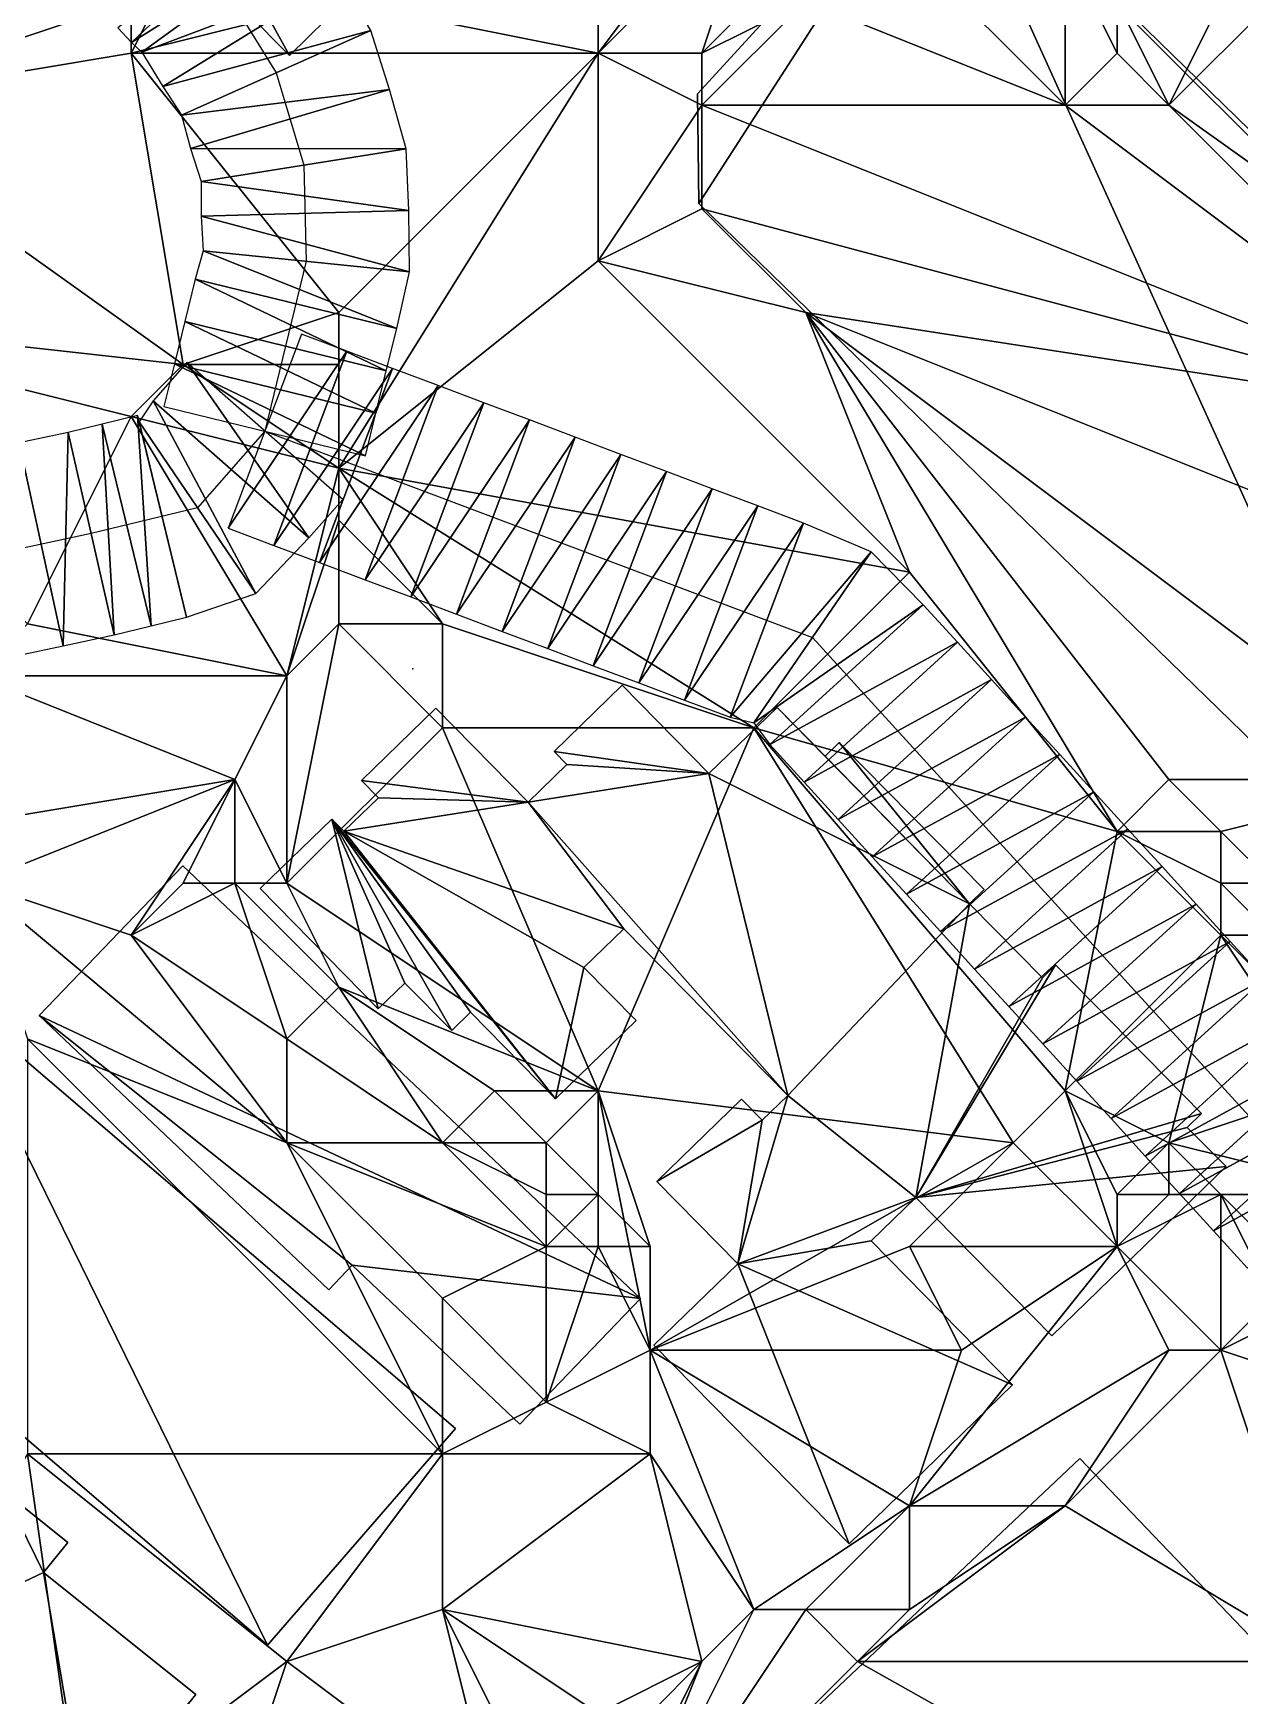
# Model space of a CAD drawing. Header units: metres. Extents: x -1103 to 901, y -902 to 905.
# Drawn here: x -973.8 to -927.3, y -319.3 to -255.2 of the extents above; entities that cross this region are included whole.
import ezdxf

# ---------------------------------------------------------------- set-up
doc = ezdxf.new("R2010")
doc.units = ezdxf.units.M
for name, color, linetype in [('OSM_BUILDING_FOOTPRINTS', 7, 'CONTINUOUS'), ('OSM_BUILDING_ROOFS', 1, 'CONTINUOUS'), ('OSM_BUILDING_WALLS', 8, 'CONTINUOUS'), ('OSM_ROAD_AXES', 2, 'CONTINUOUS'), ('OSM_ROAD_SURFACE', 9, 'CONTINUOUS'), ('OSM_TERRAIN', 3, 'CONTINUOUS'), ('OSM_TREES', 3, 'CONTINUOUS')]:
    doc.layers.add(name, color=color, linetype=linetype)

msp = doc.modelspace()

# ---------------------------------------------------------------- linework, layer by layer
at = {"layer": 'OSM_BUILDING_FOOTPRINTS'}
for points in [[(-948.172, -257.561, 13.319), (-938.799, -247.332, 13.319), (-908.534, -276.836, 13.319), (-908.898, -277.168, 13.319), (-908.246, -277.81, 13.319), (-919.709, -289.422, 13.319), (-948.117, -261.797, 13.319), (-948.172, -257.561, 13.319)], [(-965.029, -288.206, 14.856), (-962.265, -285.53, 14.856), (-961.801, -285.994, 14.856), (-960.464, -284.7, 14.856), (-961.127, -284.037, 14.856), (-958.264, -281.25, 14.856), (-954.705, -284.866, 14.856), (-953.212, -283.417, 14.856), (-953.699, -282.92, 14.856), (-951.079, -280.365, 14.856), (-947.73, -283.771, 14.856), (-945.099, -281.228, 14.856), (-943.253, -283.096, 14.856), (-942.711, -282.566, 14.856), (-937.118, -288.239, 14.856), (-937.682, -288.792, 14.856), (-934.874, -291.645, 14.856), (-934.366, -291.147, 14.856), (-928.739, -296.876, 14.856), (-929.292, -297.418, 14.856), (-927.8, -298.922, 14.856), (-934.52, -305.447, 14.856), (-939.76, -300.116, 14.856), (-941.484, -301.786, 14.856), (-936.024, -307.338, 14.856), (-942.324, -313.464, 14.856), (-949.852, -305.812, 14.856), (-946.613, -302.671, 14.856), (-949.741, -299.497, 14.856), (-946.481, -296.323, 14.856), (-945.674, -297.13, 14.856), (-944.69, -296.179, 14.856), (-951.013, -289.754, 14.856), (-952.549, -291.247, 14.856), (-950.537, -293.293, 14.856), (-953.643, -296.312, 14.856), (-956.926, -292.972, 14.856), (-957.645, -293.669, 14.856), (-959.447, -291.844, 14.856), (-960.475, -292.84, 14.856), (-965.029, -288.206, 14.856)], [(-968.013, -287.321, 16.624), (-950.371, -304.009, 16.624), (-955.014, -308.853, 16.624), (-961.48, -302.727, 16.624), (-962.387, -303.667, 16.624), (-973.551, -293.094, 16.624), (-968.013, -287.321, 16.624)], [(-977.077, -292.265, 18.607), (-985.157, -301.588, 18.607), (-978.525, -307.25, 18.607), (-977.696, -306.288, 18.607), (-964.741, -317.369, 18.607), (-957.501, -309.019, 18.607), (-977.077, -292.265, 18.607)], [(-953.61, -329.235, 14.229), (-928.882, -355.079, 14.229), (-918.868, -345.624, 14.229), (-913.109, -340.194, 14.229), (-913.894, -339.375, 14.229), (-909.483, -335.206, 14.229), (-933.437, -310.18, 14.229), (-953.61, -329.235, 14.229)], [(-974.921, -311.419, 18.871), (-980.061, -317.734, 18.871), (-971.704, -324.424, 18.871), (-967.515, -319.271, 18.871), (-973.385, -314.571, 18.871), (-972.445, -313.41, 18.871), (-974.921, -311.419, 18.871)]]:
    msp.add_polyline3d(points, close=True, dxfattribs=at)
at = {"layer": 'OSM_BUILDING_ROOFS'}
for points in [[(-938.799, -247.332, 44.119), (-948.172, -257.561, 44.119), (-948.117, -261.797, 44.119)], [(-938.799, -247.332, 44.119), (-948.117, -261.797, 44.119), (-919.709, -289.422, 44.119)], [(-908.898, -277.168, 44.119), (-908.534, -276.836, 44.119), (-938.799, -247.332, 44.119)], [(-908.898, -277.168, 44.119), (-938.799, -247.332, 44.119), (-919.709, -289.422, 44.119)], [(-947.73, -283.771, 29.656), (-951.079, -280.365, 29.656), (-953.699, -282.92, 29.656)], [(-954.705, -284.866, 29.656), (-958.264, -281.25, 29.656), (-961.127, -284.037, 29.656)], [(-937.682, -288.792, 29.656), (-945.099, -281.228, 29.656), (-947.73, -283.771, 29.656)], [(-937.682, -288.792, 29.656), (-943.253, -283.096, 29.656), (-945.099, -281.228, 29.656)], [(-937.682, -288.792, 29.656), (-942.711, -282.566, 29.656), (-943.253, -283.096, 29.656)], [(-937.682, -288.792, 29.656), (-937.118, -288.239, 29.656), (-942.711, -282.566, 29.656)], [(-947.73, -283.771, 29.656), (-953.699, -282.92, 29.656), (-953.212, -283.417, 29.656)], [(-947.73, -283.771, 29.656), (-953.212, -283.417, 29.656), (-954.705, -284.866, 29.656)], [(-944.69, -296.179, 29.656), (-947.73, -283.771, 29.656), (-954.705, -284.866, 29.656)], [(-944.69, -296.179, 29.656), (-937.682, -288.792, 29.656), (-947.73, -283.771, 29.656)], [(-954.705, -284.866, 29.656), (-961.127, -284.037, 29.656), (-960.464, -284.7, 29.656)], [(-954.705, -284.866, 29.656), (-960.464, -284.7, 29.656), (-961.801, -285.994, 29.656)], [(-954.705, -284.866, 29.656), (-961.801, -285.994, 29.656), (-951.013, -289.754, 29.656)], [(-954.705, -284.866, 29.656), (-951.013, -289.754, 29.656), (-944.69, -296.179, 29.656)], [(-962.265, -285.53, 29.656), (-965.029, -288.206, 29.656), (-960.475, -292.84, 29.656)], [(-962.265, -285.53, 29.656), (-960.475, -292.84, 29.656), (-959.447, -291.844, 29.656)], [(-962.265, -285.53, 29.656), (-959.447, -291.844, 29.656), (-957.645, -293.669, 29.656)], [(-962.265, -285.53, 29.656), (-957.645, -293.669, 29.656), (-956.926, -292.972, 29.656)], [(-962.265, -285.53, 29.656), (-956.926, -292.972, 29.656), (-953.643, -296.312, 29.656)], [(-961.801, -285.994, 29.656), (-962.265, -285.53, 29.656), (-953.643, -296.312, 29.656)], [(-961.801, -285.994, 29.656), (-953.643, -296.312, 29.656), (-952.549, -291.247, 29.656)], [(-961.801, -285.994, 29.656), (-952.549, -291.247, 29.656), (-951.013, -289.754, 29.656)], [(-950.371, -304.009, 26.624), (-968.013, -287.321, 26.624), (-973.551, -293.094, 26.624)], [(-944.69, -296.179, 29.656), (-939.76, -300.116, 29.656), (-937.682, -288.792, 29.656)], [(-939.76, -300.116, 29.656), (-934.874, -291.645, 29.656), (-937.682, -288.792, 29.656)], [(-953.643, -296.312, 29.656), (-950.537, -293.293, 29.656), (-952.549, -291.247, 29.656)], [(-939.76, -300.116, 29.656), (-928.739, -296.876, 29.656), (-934.366, -291.147, 29.656)], [(-939.76, -300.116, 29.656), (-934.366, -291.147, 29.656), (-934.874, -291.645, 29.656)], [(-977.077, -292.265, 33.407), (-977.696, -306.288, 33.407), (-964.741, -317.369, 33.407)], [(-964.741, -317.369, 33.407), (-957.501, -309.019, 33.407), (-977.077, -292.265, 33.407)], [(-973.551, -293.094, 26.624), (-962.387, -303.667, 26.624), (-961.48, -302.727, 26.624)], [(-961.48, -302.727, 26.624), (-950.371, -304.009, 26.624), (-973.551, -293.094, 26.624)], [(-945.674, -297.13, 29.656), (-946.481, -296.323, 29.656), (-949.741, -299.497, 29.656)], [(-944.69, -296.179, 29.656), (-945.674, -297.13, 29.656), (-946.613, -302.671, 29.656)], [(-944.69, -296.179, 29.656), (-946.613, -302.671, 29.656), (-939.76, -300.116, 29.656)], [(-945.674, -297.13, 29.656), (-949.741, -299.497, 29.656), (-946.613, -302.671, 29.656)], [(-939.76, -300.116, 29.656), (-929.292, -297.418, 29.656), (-928.739, -296.876, 29.656)], [(-939.76, -300.116, 29.656), (-927.8, -298.922, 29.656), (-929.292, -297.418, 29.656)], [(-939.76, -300.116, 29.656), (-934.52, -305.447, 29.656), (-927.8, -298.922, 29.656)], [(-946.613, -302.671, 29.656), (-941.484, -301.786, 29.656), (-939.76, -300.116, 29.656)], [(-946.613, -302.671, 29.656), (-936.024, -307.338, 29.656), (-941.484, -301.786, 29.656)], [(-961.48, -302.727, 26.624), (-955.014, -308.853, 26.624), (-950.371, -304.009, 26.624)], [(-946.613, -302.671, 29.656), (-949.852, -305.812, 29.656), (-942.324, -313.464, 29.656)], [(-946.613, -302.671, 29.656), (-942.324, -313.464, 29.656), (-936.024, -307.338, 29.656)], [(-909.483, -335.206, 22.629), (-933.437, -310.18, 22.629), (-953.61, -329.235, 22.629)], [(-973.385, -314.571, 30.471), (-974.921, -311.419, 30.471), (-980.061, -317.734, 30.471)], [(-973.385, -314.571, 30.471), (-972.445, -313.41, 30.471), (-974.921, -311.419, 30.471)], [(-973.385, -314.571, 30.471), (-980.061, -317.734, 30.471), (-971.704, -324.424, 30.471)], [(-973.385, -314.571, 30.471), (-971.704, -324.424, 30.471), (-967.515, -319.271, 30.471)]]:
    msp.add_3dface(points, dxfattribs=at)
at = {"layer": 'OSM_BUILDING_WALLS'}
for points in [[(-938.799, -247.332, 13.319), (-948.172, -257.561, 13.319), (-948.172, -257.561, 44.119)], [(-938.799, -247.332, 13.319), (-948.172, -257.561, 44.119), (-938.799, -247.332, 44.119)], [(-908.534, -276.836, 13.319), (-938.799, -247.332, 13.319), (-938.799, -247.332, 44.119)], [(-908.534, -276.836, 13.319), (-938.799, -247.332, 44.119), (-908.534, -276.836, 44.119)], [(-948.172, -257.561, 13.319), (-948.117, -261.797, 13.319), (-948.117, -261.797, 44.119)], [(-948.172, -257.561, 13.319), (-948.117, -261.797, 44.119), (-948.172, -257.561, 44.119)], [(-948.117, -261.797, 13.319), (-919.709, -289.422, 13.319), (-919.709, -289.422, 44.119)], [(-948.117, -261.797, 13.319), (-919.709, -289.422, 44.119), (-948.117, -261.797, 44.119)], [(-951.079, -280.365, 14.856), (-953.699, -282.92, 14.856), (-953.699, -282.92, 29.656)], [(-951.079, -280.365, 14.856), (-953.699, -282.92, 29.656), (-951.079, -280.365, 29.656)], [(-947.73, -283.771, 14.856), (-951.079, -280.365, 14.856), (-951.079, -280.365, 29.656)], [(-947.73, -283.771, 14.856), (-951.079, -280.365, 29.656), (-947.73, -283.771, 29.656)], [(-958.264, -281.25, 14.856), (-961.127, -284.037, 14.856), (-961.127, -284.037, 29.656)], [(-958.264, -281.25, 14.856), (-961.127, -284.037, 29.656), (-958.264, -281.25, 29.656)], [(-954.705, -284.866, 14.856), (-958.264, -281.25, 14.856), (-958.264, -281.25, 29.656)], [(-954.705, -284.866, 14.856), (-958.264, -281.25, 29.656), (-954.705, -284.866, 29.656)], [(-945.099, -281.228, 14.856), (-947.73, -283.771, 14.856), (-947.73, -283.771, 29.656)], [(-945.099, -281.228, 14.856), (-947.73, -283.771, 29.656), (-945.099, -281.228, 29.656)], [(-943.253, -283.096, 14.856), (-945.099, -281.228, 14.856), (-945.099, -281.228, 29.656)], [(-943.253, -283.096, 14.856), (-945.099, -281.228, 29.656), (-943.253, -283.096, 29.656)], [(-942.711, -282.566, 14.856), (-943.253, -283.096, 14.856), (-943.253, -283.096, 29.656)], [(-942.711, -282.566, 14.856), (-943.253, -283.096, 29.656), (-942.711, -282.566, 29.656)], [(-937.118, -288.239, 14.856), (-942.711, -282.566, 14.856), (-942.711, -282.566, 29.656)], [(-937.118, -288.239, 14.856), (-942.711, -282.566, 29.656), (-937.118, -288.239, 29.656)], [(-953.699, -282.92, 14.856), (-953.212, -283.417, 14.856), (-953.212, -283.417, 29.656)], [(-953.699, -282.92, 14.856), (-953.212, -283.417, 29.656), (-953.699, -282.92, 29.656)], [(-953.212, -283.417, 14.856), (-954.705, -284.866, 14.856), (-954.705, -284.866, 29.656)], [(-953.212, -283.417, 14.856), (-954.705, -284.866, 29.656), (-953.212, -283.417, 29.656)], [(-961.127, -284.037, 14.856), (-960.464, -284.7, 14.856), (-960.464, -284.7, 29.656)], [(-961.127, -284.037, 14.856), (-960.464, -284.7, 29.656), (-961.127, -284.037, 29.656)], [(-960.464, -284.7, 14.856), (-961.801, -285.994, 14.856), (-961.801, -285.994, 29.656)], [(-960.464, -284.7, 14.856), (-961.801, -285.994, 29.656), (-960.464, -284.7, 29.656)], [(-962.265, -285.53, 14.856), (-965.029, -288.206, 14.856), (-965.029, -288.206, 29.656)], [(-962.265, -285.53, 14.856), (-965.029, -288.206, 29.656), (-962.265, -285.53, 29.656)], [(-961.801, -285.994, 14.856), (-962.265, -285.53, 14.856), (-962.265, -285.53, 29.656)], [(-961.801, -285.994, 14.856), (-962.265, -285.53, 29.656), (-961.801, -285.994, 29.656)], [(-968.013, -287.321, 16.624), (-973.551, -293.094, 16.624), (-973.551, -293.094, 26.624)], [(-968.013, -287.321, 16.624), (-973.551, -293.094, 26.624), (-968.013, -287.321, 26.624)], [(-950.371, -304.009, 16.624), (-968.013, -287.321, 16.624), (-968.013, -287.321, 26.624)], [(-950.371, -304.009, 16.624), (-968.013, -287.321, 26.624), (-950.371, -304.009, 26.624)], [(-965.029, -288.206, 14.856), (-960.475, -292.84, 14.856), (-960.475, -292.84, 29.656)], [(-965.029, -288.206, 14.856), (-960.475, -292.84, 29.656), (-965.029, -288.206, 29.656)], [(-937.682, -288.792, 14.856), (-937.118, -288.239, 14.856), (-937.118, -288.239, 29.656)], [(-937.682, -288.792, 14.856), (-937.118, -288.239, 29.656), (-937.682, -288.792, 29.656)], [(-934.874, -291.645, 14.856), (-937.682, -288.792, 14.856), (-937.682, -288.792, 29.656)], [(-934.874, -291.645, 14.856), (-937.682, -288.792, 29.656), (-934.874, -291.645, 29.656)], [(-952.549, -291.247, 14.856), (-951.013, -289.754, 14.856), (-951.013, -289.754, 29.656)], [(-952.549, -291.247, 14.856), (-951.013, -289.754, 29.656), (-952.549, -291.247, 29.656)], [(-951.013, -289.754, 14.856), (-944.69, -296.179, 14.856), (-944.69, -296.179, 29.656)], [(-951.013, -289.754, 14.856), (-944.69, -296.179, 29.656), (-951.013, -289.754, 29.656)], [(-950.537, -293.293, 14.856), (-952.549, -291.247, 14.856), (-952.549, -291.247, 29.656)], [(-950.537, -293.293, 14.856), (-952.549, -291.247, 29.656), (-950.537, -293.293, 29.656)], [(-934.366, -291.147, 14.856), (-934.874, -291.645, 14.856), (-934.874, -291.645, 29.656)], [(-934.366, -291.147, 14.856), (-934.874, -291.645, 29.656), (-934.366, -291.147, 29.656)], [(-928.739, -296.876, 14.856), (-934.366, -291.147, 14.856), (-934.366, -291.147, 29.656)], [(-928.739, -296.876, 14.856), (-934.366, -291.147, 29.656), (-928.739, -296.876, 29.656)], [(-957.501, -309.019, 18.607), (-977.077, -292.265, 18.607), (-977.077, -292.265, 33.407)], [(-957.501, -309.019, 18.607), (-977.077, -292.265, 33.407), (-957.501, -309.019, 33.407)], [(-960.475, -292.84, 14.856), (-959.447, -291.844, 14.856), (-959.447, -291.844, 29.656)], [(-960.475, -292.84, 14.856), (-959.447, -291.844, 29.656), (-960.475, -292.84, 29.656)], [(-959.447, -291.844, 14.856), (-957.645, -293.669, 14.856), (-957.645, -293.669, 29.656)], [(-959.447, -291.844, 14.856), (-957.645, -293.669, 29.656), (-959.447, -291.844, 29.656)], [(-973.551, -293.094, 16.624), (-962.387, -303.667, 16.624), (-962.387, -303.667, 26.624)], [(-973.551, -293.094, 16.624), (-962.387, -303.667, 26.624), (-973.551, -293.094, 26.624)], [(-957.645, -293.669, 14.856), (-956.926, -292.972, 14.856), (-956.926, -292.972, 29.656)], [(-957.645, -293.669, 14.856), (-956.926, -292.972, 29.656), (-957.645, -293.669, 29.656)], [(-956.926, -292.972, 14.856), (-953.643, -296.312, 14.856), (-953.643, -296.312, 29.656)], [(-956.926, -292.972, 14.856), (-953.643, -296.312, 29.656), (-956.926, -292.972, 29.656)], [(-953.643, -296.312, 14.856), (-950.537, -293.293, 14.856), (-950.537, -293.293, 29.656)], [(-953.643, -296.312, 14.856), (-950.537, -293.293, 29.656), (-953.643, -296.312, 29.656)], [(-946.481, -296.323, 14.856), (-949.741, -299.497, 14.856), (-949.741, -299.497, 29.656)], [(-946.481, -296.323, 14.856), (-949.741, -299.497, 29.656), (-946.481, -296.323, 29.656)], [(-945.674, -297.13, 14.856), (-946.481, -296.323, 14.856), (-946.481, -296.323, 29.656)], [(-945.674, -297.13, 14.856), (-946.481, -296.323, 29.656), (-945.674, -297.13, 29.656)], [(-944.69, -296.179, 14.856), (-945.674, -297.13, 14.856), (-945.674, -297.13, 29.656)], [(-944.69, -296.179, 14.856), (-945.674, -297.13, 29.656), (-944.69, -296.179, 29.656)], [(-929.292, -297.418, 14.856), (-928.739, -296.876, 14.856), (-928.739, -296.876, 29.656)], [(-929.292, -297.418, 14.856), (-928.739, -296.876, 29.656), (-929.292, -297.418, 29.656)], [(-927.8, -298.922, 14.856), (-929.292, -297.418, 14.856), (-929.292, -297.418, 29.656)], [(-927.8, -298.922, 14.856), (-929.292, -297.418, 29.656), (-927.8, -298.922, 29.656)], [(-934.52, -305.447, 14.856), (-927.8, -298.922, 14.856), (-927.8, -298.922, 29.656)], [(-934.52, -305.447, 14.856), (-927.8, -298.922, 29.656), (-934.52, -305.447, 29.656)], [(-949.741, -299.497, 14.856), (-946.613, -302.671, 14.856), (-946.613, -302.671, 29.656)], [(-949.741, -299.497, 14.856), (-946.613, -302.671, 29.656), (-949.741, -299.497, 29.656)], [(-941.484, -301.786, 14.856), (-939.76, -300.116, 14.856), (-939.76, -300.116, 29.656)], [(-941.484, -301.786, 14.856), (-939.76, -300.116, 29.656), (-941.484, -301.786, 29.656)], [(-939.76, -300.116, 14.856), (-934.52, -305.447, 14.856), (-934.52, -305.447, 29.656)], [(-939.76, -300.116, 14.856), (-934.52, -305.447, 29.656), (-939.76, -300.116, 29.656)], [(-936.024, -307.338, 14.856), (-941.484, -301.786, 14.856), (-941.484, -301.786, 29.656)], [(-936.024, -307.338, 14.856), (-941.484, -301.786, 29.656), (-936.024, -307.338, 29.656)], [(-962.387, -303.667, 16.624), (-961.48, -302.727, 16.624), (-961.48, -302.727, 26.624)], [(-962.387, -303.667, 16.624), (-961.48, -302.727, 26.624), (-962.387, -303.667, 26.624)], [(-961.48, -302.727, 16.624), (-955.014, -308.853, 16.624), (-955.014, -308.853, 26.624)], [(-961.48, -302.727, 16.624), (-955.014, -308.853, 26.624), (-961.48, -302.727, 26.624)], [(-946.613, -302.671, 14.856), (-949.852, -305.812, 14.856), (-949.852, -305.812, 29.656)], [(-946.613, -302.671, 14.856), (-949.852, -305.812, 29.656), (-946.613, -302.671, 29.656)], [(-955.014, -308.853, 16.624), (-950.371, -304.009, 16.624), (-950.371, -304.009, 26.624)], [(-955.014, -308.853, 16.624), (-950.371, -304.009, 26.624), (-955.014, -308.853, 26.624)], [(-977.696, -306.288, 18.607), (-964.741, -317.369, 18.607), (-964.741, -317.369, 33.407)], [(-977.696, -306.288, 18.607), (-964.741, -317.369, 33.407), (-977.696, -306.288, 33.407)], [(-949.852, -305.812, 14.856), (-942.324, -313.464, 14.856), (-942.324, -313.464, 29.656)], [(-949.852, -305.812, 14.856), (-942.324, -313.464, 29.656), (-949.852, -305.812, 29.656)], [(-942.324, -313.464, 14.856), (-936.024, -307.338, 14.856), (-936.024, -307.338, 29.656)], [(-942.324, -313.464, 14.856), (-936.024, -307.338, 29.656), (-942.324, -313.464, 29.656)], [(-964.741, -317.369, 18.607), (-957.501, -309.019, 18.607), (-957.501, -309.019, 33.407)], [(-964.741, -317.369, 18.607), (-957.501, -309.019, 33.407), (-964.741, -317.369, 33.407)], [(-933.437, -310.18, 14.229), (-953.61, -329.235, 14.229), (-953.61, -329.235, 22.629)], [(-933.437, -310.18, 14.229), (-953.61, -329.235, 22.629), (-933.437, -310.18, 22.629)], [(-909.483, -335.206, 14.229), (-933.437, -310.18, 14.229), (-933.437, -310.18, 22.629)], [(-909.483, -335.206, 14.229), (-933.437, -310.18, 22.629), (-909.483, -335.206, 22.629)], [(-972.445, -313.41, 18.871), (-974.921, -311.419, 18.871), (-974.921, -311.419, 30.471)], [(-972.445, -313.41, 18.871), (-974.921, -311.419, 30.471), (-972.445, -313.41, 30.471)], [(-973.385, -314.571, 18.871), (-972.445, -313.41, 18.871), (-972.445, -313.41, 30.471)], [(-973.385, -314.571, 18.871), (-972.445, -313.41, 30.471), (-973.385, -314.571, 30.471)], [(-967.515, -319.271, 18.871), (-973.385, -314.571, 18.871), (-973.385, -314.571, 30.471)], [(-967.515, -319.271, 18.871), (-973.385, -314.571, 30.471), (-967.515, -319.271, 30.471)], [(-980.061, -317.734, 18.871), (-971.704, -324.424, 18.871), (-971.704, -324.424, 30.471)], [(-980.061, -317.734, 18.871), (-971.704, -324.424, 30.471), (-980.061, -317.734, 30.471)], [(-971.704, -324.424, 18.871), (-967.515, -319.271, 18.871), (-967.515, -319.271, 30.471)], [(-971.704, -324.424, 18.871), (-967.515, -319.271, 30.471), (-971.704, -324.424, 30.471)]]:
    msp.add_3dface(points, dxfattribs=at)
at = {"layer": 'OSM_ROAD_AXES'}
for points in [[(-985.457, -250.927, 20.954), (-979.322, -248.449, 20.642), (-975.254, -248.505, 20.472), (-971.374, -249.688, 19.736), (-969.506, -250.738, 19.695), (-967.826, -252.054, 19.138), (-966.356, -253.603, 19.156), (-964.41, -256.754, 19.062), (-963.349, -260.315, 19.004), (-963.25, -264.02, 18.967), (-964.852, -270.567, 19.147)], [(-964.852, -270.567, 19.147), (-967.45, -273.52, 19.362), (-971.54, -274.515, 19.519), (-977.332, -275.765, 19.839), (-981.864, -274.007, 20.016), (-984.992, -271.563, 20.18), (-986.838, -270.014, 20.264), (-988.861, -267.958, 20.37), (-990.066, -266.122, 20.455)], [(-964.852, -270.567, 19.147), (-943.74, -278.518, 17.808), (-901.657, -324.655, 15.01)]]:
    msp.add_polyline3d(points, dxfattribs=at)
at = {"layer": 'OSM_ROAD_SURFACE'}
for points in [[(-967.402, -249.716, 19.516), (-968.816, -251.113, 19.729), (-963.895, -256.092, 19.107)], [(-967.402, -249.716, 19.516), (-963.895, -256.092, 19.107), (-962.482, -254.695, 19.165)], [(-970.517, -255.014, 19.507), (-969.991, -255.583, 19.325), (-964.19, -250.074, 19.244)], [(-969.991, -255.583, 19.325), (-963.12, -251.251, 19.248), (-964.19, -250.074, 19.244)], [(-969.991, -255.583, 19.325), (-969.592, -255.954, 19.241), (-963.12, -251.251, 19.248)], [(-969.592, -255.954, 19.241), (-961.979, -253.077, 19.225), (-963.12, -251.251, 19.248)], [(-969.592, -255.954, 19.241), (-968.787, -257.279, 19.207), (-961.979, -253.077, 19.225)], [(-968.787, -257.279, 19.207), (-960.76, -255.119, 19.097), (-961.979, -253.077, 19.225)], [(-968.787, -257.279, 19.207), (-968.061, -258.389, 19.18), (-960.76, -255.119, 19.097)], [(-968.061, -258.389, 19.18), (-960.046, -257.392, 19.007), (-960.76, -255.119, 19.097)], [(-968.061, -258.389, 19.18), (-967.713, -259.677, 19.151), (-960.046, -257.392, 19.007)], [(-967.713, -259.677, 19.151), (-959.399, -259.684, 18.97), (-960.046, -257.392, 19.007)], [(-967.713, -259.677, 19.151), (-967.299, -260.946, 19.122), (-959.399, -259.684, 18.97)], [(-967.299, -260.946, 19.122), (-959.301, -262.06, 18.945), (-959.399, -259.684, 18.97)], [(-967.299, -260.946, 19.122), (-967.298, -262.275, 19.095), (-959.301, -262.06, 18.945)], [(-967.298, -262.275, 19.095), (-959.27, -264.42, 18.987), (-959.301, -262.06, 18.945)], [(-967.298, -262.275, 19.095), (-967.229, -263.62, 19.067), (-959.27, -264.42, 18.987)], [(-967.229, -263.62, 19.067), (-967.535, -264.706, 19.048), (-959.765, -266.608, 19.072)], [(-967.229, -263.62, 19.067), (-959.765, -266.608, 19.072), (-959.27, -264.42, 18.987)], [(-967.535, -264.706, 19.048), (-967.936, -266.342, 19.018), (-960.166, -268.245, 19.134)], [(-967.535, -264.706, 19.048), (-960.166, -268.245, 19.134), (-959.765, -266.608, 19.072)], [(-967.936, -266.342, 19.018), (-968.337, -267.979, 19.015), (-960.566, -269.881, 19.182)], [(-967.936, -266.342, 19.018), (-960.566, -269.881, 19.182), (-960.166, -268.245, 19.134)], [(-966.262, -274.31, 19.395), (-961.683, -267.486, 19.049), (-963.442, -266.824, 19.021)], [(-966.262, -274.31, 19.395), (-964.503, -274.973, 19.36), (-961.683, -267.486, 19.049)], [(-964.503, -274.973, 19.36), (-959.924, -268.149, 19.138), (-961.683, -267.486, 19.049)], [(-967.855, -267.925, 18.985), (-969.154, -269.401, 19.276), (-963.148, -274.685, 19.32)], [(-968.337, -267.979, 19.015), (-968.737, -269.616, 19.284), (-960.967, -271.518, 19.175)], [(-968.337, -267.979, 19.015), (-960.967, -271.518, 19.175), (-960.566, -269.881, 19.182)], [(-967.855, -267.925, 18.985), (-963.148, -274.685, 19.32), (-961.849, -273.209, 19.053)], [(-964.503, -274.973, 19.36), (-962.743, -275.636, 19.198), (-959.924, -268.149, 19.138)], [(-962.743, -275.636, 19.198), (-958.164, -268.811, 18.974), (-959.924, -268.149, 19.138)], [(-962.743, -275.636, 19.198), (-960.984, -276.298, 18.884), (-958.164, -268.811, 18.974)], [(-960.984, -276.298, 18.884), (-956.405, -269.474, 18.851), (-958.164, -268.811, 18.974)], [(-969.154, -269.401, 19.276), (-969.697, -270.211, 19.417), (-965.202, -276.829, 19.407)], [(-969.154, -269.401, 19.276), (-965.202, -276.829, 19.407), (-963.148, -274.685, 19.32)], [(-960.984, -276.298, 18.884), (-959.224, -276.961, 18.733), (-956.405, -269.474, 18.851)], [(-959.224, -276.961, 18.733), (-954.645, -270.137, 18.733), (-956.405, -269.474, 18.851)], [(-971.122, -270.297, 19.497), (-972.426, -270.615, 19.584), (-970.653, -278.416, 19.621)], [(-969.759, -269.965, 19.402), (-971.122, -270.297, 19.497), (-969.23, -278.07, 19.565)], [(-971.122, -270.297, 19.497), (-970.653, -278.416, 19.621), (-969.23, -278.07, 19.565)], [(-969.697, -270.211, 19.417), (-969.759, -269.965, 19.402), (-967.867, -277.738, 19.511)], [(-969.759, -269.965, 19.402), (-969.23, -278.07, 19.565), (-967.867, -277.738, 19.511)], [(-969.697, -270.211, 19.417), (-967.867, -277.738, 19.511), (-965.202, -276.829, 19.407)], [(-959.224, -276.961, 18.733), (-957.465, -277.623, 18.652), (-954.645, -270.137, 18.733)], [(-957.465, -277.623, 18.652), (-952.886, -270.799, 18.616), (-954.645, -270.137, 18.733)], [(-974.314, -271.022, 19.71), (-974.557, -279.258, 20.005), (-972.627, -278.842, 19.794)], [(-972.426, -270.615, 19.584), (-974.314, -271.022, 19.71), (-972.627, -278.842, 19.794)], [(-972.426, -270.615, 19.584), (-972.627, -278.842, 19.794), (-970.653, -278.416, 19.621)], [(-957.465, -277.623, 18.652), (-955.706, -278.286, 18.526), (-952.886, -270.799, 18.616)], [(-955.706, -278.286, 18.526), (-951.127, -271.462, 18.498), (-952.886, -270.799, 18.616)], [(-955.706, -278.286, 18.526), (-953.946, -278.948, 18.4), (-951.127, -271.462, 18.498)], [(-953.946, -278.948, 18.4), (-949.367, -272.124, 18.381), (-951.127, -271.462, 18.498)], [(-953.946, -278.948, 18.4), (-952.187, -279.611, 18.274), (-949.367, -272.124, 18.381)], [(-952.187, -279.611, 18.274), (-947.608, -272.787, 18.263), (-949.367, -272.124, 18.381)], [(-952.187, -279.611, 18.274), (-950.427, -280.274, 18.148), (-947.608, -272.787, 18.263)], [(-950.427, -280.274, 18.148), (-945.849, -273.45, 18.146), (-947.608, -272.787, 18.263)], [(-950.427, -280.274, 18.148), (-948.668, -280.936, 18.022), (-945.849, -273.45, 18.146)], [(-948.668, -280.936, 18.022), (-944.089, -274.112, 18.028), (-945.849, -273.45, 18.146)], [(-948.668, -280.936, 18.022), (-946.909, -281.599, 17.896), (-944.089, -274.112, 18.028)], [(-946.909, -281.599, 17.896), (-941.48, -275.217, 17.854), (-944.089, -274.112, 18.028)], [(-946.909, -281.599, 17.896), (-945.999, -281.819, 17.835), (-941.48, -275.217, 17.854)], [(-945.999, -281.819, 17.835), (-939.469, -277.264, 17.734), (-941.48, -275.217, 17.854)], [(-945.999, -281.819, 17.835), (-945.38, -282.655, 17.811), (-939.469, -277.264, 17.734)], [(-945.38, -282.655, 17.811), (-938.154, -278.706, 17.694), (-939.469, -277.264, 17.734)], [(-945.38, -282.655, 17.811), (-944.065, -284.097, 17.777), (-938.154, -278.706, 17.694)], [(-944.065, -284.097, 17.777), (-936.839, -280.148, 17.653), (-938.154, -278.706, 17.694)], [(-944.065, -284.097, 17.777), (-942.75, -285.539, 17.744), (-936.839, -280.148, 17.653)], [(-942.75, -285.539, 17.744), (-935.524, -281.59, 17.611), (-936.839, -280.148, 17.653)], [(-942.75, -285.539, 17.744), (-941.435, -286.981, 17.711), (-935.524, -281.59, 17.611)], [(-941.435, -286.981, 17.711), (-934.209, -283.031, 17.521), (-935.524, -281.59, 17.611)], [(-941.435, -286.981, 17.711), (-940.12, -288.423, 17.677), (-934.209, -283.031, 17.521)], [(-940.12, -288.423, 17.677), (-932.894, -284.473, 17.432), (-934.209, -283.031, 17.521)], [(-940.12, -288.423, 17.677), (-938.804, -289.864, 17.644), (-932.894, -284.473, 17.432)], [(-938.804, -289.864, 17.644), (-931.579, -285.915, 17.363), (-932.894, -284.473, 17.432)], [(-938.804, -289.864, 17.644), (-937.489, -291.306, 17.61), (-931.579, -285.915, 17.363)], [(-937.489, -291.306, 17.61), (-930.264, -287.357, 17.356), (-931.579, -285.915, 17.363)], [(-937.489, -291.306, 17.61), (-936.174, -292.748, 17.577), (-930.264, -287.357, 17.356)], [(-936.174, -292.748, 17.577), (-928.949, -288.799, 17.353), (-930.264, -287.357, 17.356)], [(-936.174, -292.748, 17.577), (-934.859, -294.19, 17.543), (-928.949, -288.799, 17.353)], [(-934.859, -294.19, 17.543), (-927.634, -290.24, 17.327), (-928.949, -288.799, 17.353)], [(-934.859, -294.19, 17.543), (-933.544, -295.632, 17.507), (-927.634, -290.24, 17.327)], [(-933.544, -295.632, 17.507), (-926.318, -291.682, 17.241), (-927.634, -290.24, 17.327)], [(-933.544, -295.632, 17.507), (-932.229, -297.073, 17.427), (-926.318, -291.682, 17.241)], [(-932.229, -297.073, 17.427), (-925.003, -293.124, 17.001), (-926.318, -291.682, 17.241)], [(-932.229, -297.073, 17.427), (-930.914, -298.515, 17.414), (-925.003, -293.124, 17.001)], [(-930.914, -298.515, 17.414), (-923.688, -294.566, 16.745), (-925.003, -293.124, 17.001)], [(-930.914, -298.515, 17.414), (-929.599, -299.957, 16.945), (-923.688, -294.566, 16.745)], [(-929.599, -299.957, 16.945), (-922.373, -296.008, 16.445), (-923.688, -294.566, 16.745)], [(-929.599, -299.957, 16.945), (-928.284, -301.399, 16.752), (-922.373, -296.008, 16.445)], [(-928.284, -301.399, 16.752), (-921.058, -297.449, 16.242), (-922.373, -296.008, 16.445)], [(-928.284, -301.399, 16.752), (-926.969, -302.841, 16.349), (-921.058, -297.449, 16.242)]]:
    msp.add_3dface(points, dxfattribs=at)
at = {"layer": 'OSM_TERRAIN'}
for points in [[(-952, -256, 18.786), (-952, -244, 19.655), (-962, -254, 19.152)], [(-952, -256, 18.786), (-946, -248, 19.058), (-952, -244, 19.655)], [(-952, -256, 18.786), (-946, -250, 18.66), (-946, -248, 19.058)], [(-948, -256, 17.087), (-946, -250, 18.66), (-952, -256, 18.786)], [(-948, -256, 17.087), (-944, -254, 16.605), (-942, -250, 16.903)], [(-948, -256, 17.087), (-942, -250, 16.903), (-946, -250, 18.66)], [(-932, -254, 18.397), (-930, -258, 16.605), (-926, -250, 18.294)], [(-930, -258, 16.605), (-926, -254, 17.177), (-926, -250, 18.294)], [(-982, -258, 20.357), (-970, -254, 19.588), (-976, -252, 20.256)], [(-970, -256, 19.197), (-968, -252, 19.138), (-970, -254, 19.588)], [(-968, -252, 19.138), (-970, -256, 19.197), (-962, -254, 19.152)], [(-944, -254, 16.605), (-934, -258, 16.605), (-940, -252, 16.605)], [(-934, -258, 16.605), (-934, -252, 18.414), (-940, -252, 16.605)], [(-934, -258, 16.605), (-932, -256, 17.461), (-934, -252, 18.414)], [(-932, -256, 17.461), (-932, -254, 18.397), (-934, -252, 18.414)], [(-970, -256, 19.197), (-970, -254, 19.588), (-982, -258, 20.357)], [(-970, -256, 19.197), (-952, -256, 18.786), (-962, -254, 19.152)], [(-948, -258, 16.605), (-944, -254, 16.605), (-948, -256, 17.087)], [(-948, -258, 16.605), (-934, -258, 16.605), (-944, -254, 16.605)], [(-932, -256, 17.461), (-930, -258, 16.605), (-932, -254, 18.397)], [(-930, -258, 16.605), (-916, -268, 16.879), (-926, -254, 17.177)], [(-968, -268, 18.935), (-970, -256, 19.197), (-982, -258, 20.357)], [(-962, -266, 18.92), (-952, -256, 18.786), (-970, -256, 19.197)], [(-968, -268, 18.935), (-962, -266, 18.92), (-970, -256, 19.197)], [(-962, -272, 19.198), (-952, -256, 18.786), (-962, -266, 18.92)], [(-962, -272, 19.198), (-952, -264, 18.47), (-952, -256, 18.786)], [(-952, -264, 18.47), (-948, -258, 16.605), (-952, -256, 18.786)], [(-948, -258, 16.605), (-948, -256, 17.087), (-952, -256, 18.786)], [(-934, -258, 16.605), (-930, -258, 16.605), (-932, -256, 17.461)], [(-986, -266, 20.398), (-968, -268, 18.935), (-982, -258, 20.357)], [(-952, -264, 18.47), (-948, -262, 16.633), (-948, -258, 16.605)], [(-948, -262, 16.633), (-918, -270, 16.65), (-948, -258, 16.605)], [(-918, -270, 16.65), (-934, -258, 16.605), (-948, -258, 16.605)], [(-918, -270, 16.65), (-930, -258, 16.605), (-934, -258, 16.605)], [(-918, -270, 16.65), (-916, -268, 16.879), (-930, -258, 16.605)], [(-952, -264, 18.47), (-944, -266, 16.65), (-948, -262, 16.633)], [(-944, -266, 16.65), (-918, -270, 16.65), (-948, -262, 16.633)], [(-940, -276, 17.707), (-952, -264, 18.47), (-962, -272, 19.198)], [(-940, -276, 17.707), (-944, -266, 16.65), (-952, -264, 18.47)], [(-986, -266, 20.398), (-974, -278, 19.676), (-970, -270, 19.372)], [(-986, -266, 20.398), (-970, -270, 19.372), (-968, -268, 18.935)], [(-962, -268, 19.198), (-962, -266, 18.92), (-968, -268, 18.935)], [(-962, -268, 19.198), (-962, -272, 19.198), (-962, -266, 18.92)], [(-932, -286, 17.449), (-930, -284, 16.496), (-944, -266, 16.65)], [(-930, -284, 16.496), (-920, -284, 16.605), (-944, -266, 16.65)], [(-920, -284, 16.605), (-914, -278, 16.605), (-944, -266, 16.65)], [(-940, -276, 17.707), (-932, -286, 17.449), (-944, -266, 16.65)], [(-944, -266, 16.65), (-914, -278, 16.605), (-918, -270, 16.65)], [(-970, -270, 19.372), (-962, -272, 19.198), (-968, -268, 18.935)], [(-962, -272, 19.198), (-962, -268, 19.198), (-968, -268, 18.935)], [(-974, -278, 19.676), (-964, -280, 19.377), (-970, -270, 19.372)], [(-970, -270, 19.372), (-964, -280, 19.377), (-962, -272, 19.198)], [(-964, -280, 19.377), (-962, -274, 18.847), (-962, -272, 19.198)], [(-958, -278, 18.601), (-946, -282, 17.777), (-962, -272, 19.198)], [(-946, -282, 17.777), (-940, -276, 17.707), (-962, -272, 19.198)], [(-958, -278, 18.601), (-962, -272, 19.198), (-962, -274, 18.847)], [(-962, -278, 19.003), (-962, -274, 18.847), (-964, -280, 19.377)], [(-962, -278, 19.003), (-958, -278, 18.601), (-962, -274, 18.847)], [(-946, -282, 17.777), (-932, -286, 17.449), (-940, -276, 17.707)], [(-976, -280, 20.196), (-964, -280, 19.377), (-974, -278, 19.676)], [(-964, -288, 18.042), (-962, -278, 19.003), (-964, -280, 19.377)], [(-964, -288, 18.042), (-958, -282, 18.042), (-962, -278, 19.003)], [(-958, -282, 18.042), (-958, -278, 18.601), (-962, -278, 19.003)], [(-958, -282, 18.042), (-946, -282, 17.777), (-958, -278, 18.601)], [(-990, -288, 21.035), (-966, -284, 19.59), (-976, -280, 20.196)], [(-966, -284, 19.59), (-964, -280, 19.377), (-976, -280, 20.196)], [(-966, -284, 19.59), (-964, -288, 18.042), (-964, -280, 19.377)], [(-964, -288, 18.042), (-952, -296, 18.173), (-958, -282, 18.042)], [(-952, -296, 18.173), (-946, -282, 17.777), (-958, -282, 18.042)], [(-952, -296, 18.173), (-936, -298, 18.042), (-946, -282, 17.777)], [(-936, -298, 18.042), (-934, -296, 17.469), (-946, -282, 17.777)], [(-934, -296, 17.469), (-932, -286, 17.449), (-946, -282, 17.777)], [(-976, -288, 20.496), (-966, -284, 19.59), (-990, -288, 21.035)], [(-970, -290, 19.934), (-966, -284, 19.59), (-976, -288, 20.496)], [(-970, -290, 19.934), (-968, -288, 19.451), (-966, -284, 19.59)], [(-968, -288, 19.451), (-966, -288, 18.51), (-966, -284, 19.59)], [(-966, -288, 18.51), (-964, -288, 18.042), (-966, -284, 19.59)], [(-932, -286, 17.449), (-928, -286, 16.312), (-930, -284, 16.496)], [(-928, -286, 16.312), (-920, -284, 16.605), (-930, -284, 16.496)], [(-926, -288, 16.127), (-920, -284, 16.605), (-928, -286, 16.312)], [(-934, -296, 17.469), (-928, -290, 17.342), (-932, -286, 17.449)], [(-928, -290, 17.342), (-928, -288, 16.832), (-932, -286, 17.449)], [(-928, -288, 16.832), (-928, -286, 16.312), (-932, -286, 17.449)], [(-928, -288, 16.832), (-926, -288, 16.127), (-928, -286, 16.312)], [(-974, -294, 20.667), (-964, -298, 19.934), (-976, -288, 20.496)], [(-964, -298, 19.934), (-970, -290, 19.934), (-976, -288, 20.496)], [(-970, -290, 19.934), (-964, -294, 19.616), (-966, -288, 18.51)], [(-970, -290, 19.934), (-966, -288, 18.51), (-968, -288, 19.451)], [(-964, -294, 19.616), (-962, -292, 18.273), (-966, -288, 18.51)], [(-966, -288, 18.51), (-962, -292, 18.273), (-964, -288, 18.042)], [(-962, -292, 18.273), (-952, -296, 18.173), (-964, -288, 18.042)], [(-928, -290, 17.342), (-926, -290, 16.643), (-928, -288, 16.832)], [(-926, -290, 16.643), (-926, -288, 16.127), (-928, -288, 16.832)], [(-964, -298, 19.934), (-964, -294, 19.616), (-970, -290, 19.934)], [(-930, -298, 17.224), (-928, -290, 17.342), (-934, -296, 17.469)], [(-924, -296, 16.998), (-928, -290, 17.342), (-930, -298, 17.224)], [(-924, -296, 16.998), (-926, -292, 17.163), (-928, -290, 17.342)], [(-928, -290, 17.342), (-926, -292, 17.163), (-926, -290, 16.643)], [(-964, -294, 19.616), (-958, -298, 19.934), (-962, -292, 18.273)], [(-958, -298, 19.934), (-956, -296, 18.587), (-962, -292, 18.273)], [(-956, -296, 18.587), (-952, -296, 18.173), (-962, -292, 18.273)], [(-974, -310, 20.926), (-958, -310, 20.711), (-974, -294, 20.667)], [(-958, -310, 20.711), (-964, -298, 19.934), (-974, -294, 20.667)], [(-964, -298, 19.934), (-958, -298, 19.934), (-964, -294, 19.616)], [(-958, -298, 19.934), (-954, -298, 18.649), (-956, -296, 18.587)], [(-954, -298, 18.649), (-952, -296, 18.173), (-956, -296, 18.587)], [(-952, -300, 18.807), (-952, -296, 18.173), (-954, -298, 18.649)], [(-950, -302, 18.642), (-952, -296, 18.173), (-952, -300, 18.807)], [(-950, -302, 18.642), (-950, -306, 18.118), (-952, -296, 18.173)], [(-950, -306, 18.118), (-936, -298, 18.042), (-952, -296, 18.173)], [(-932, -302, 18.042), (-934, -296, 17.469), (-936, -298, 18.042)], [(-932, -302, 18.042), (-932, -300, 17.607), (-934, -296, 17.469)], [(-932, -300, 17.607), (-930, -298, 17.224), (-934, -296, 17.469)], [(-930, -298, 17.224), (-922, -300, 16.509), (-924, -296, 16.998)], [(-958, -310, 20.711), (-958, -304, 20.042), (-964, -298, 19.934)], [(-958, -304, 20.042), (-954, -302, 19.934), (-964, -298, 19.934)], [(-964, -298, 19.934), (-954, -302, 19.934), (-958, -298, 19.934)], [(-954, -302, 19.934), (-954, -300, 19.698), (-958, -298, 19.934)], [(-958, -298, 19.934), (-954, -300, 19.698), (-954, -298, 18.649)], [(-954, -300, 19.698), (-952, -300, 18.807), (-954, -298, 18.649)], [(-950, -306, 18.118), (-940, -302, 17.861), (-936, -298, 18.042)], [(-940, -302, 17.861), (-932, -302, 18.042), (-936, -298, 18.042)], [(-932, -300, 17.607), (-930, -300, 16.921), (-930, -298, 17.224)], [(-930, -300, 16.921), (-928, -300, 16.756), (-930, -298, 17.224)], [(-928, -300, 16.756), (-922, -300, 16.509), (-930, -298, 17.224)], [(-954, -302, 19.934), (-952, -302, 19.545), (-952, -300, 18.807)], [(-954, -302, 19.934), (-952, -300, 18.807), (-954, -300, 19.698)], [(-952, -302, 19.545), (-950, -302, 18.642), (-952, -300, 18.807)], [(-932, -302, 18.042), (-930, -300, 16.921), (-932, -300, 17.607)], [(-932, -302, 18.042), (-928, -306, 16.065), (-928, -300, 16.756)], [(-932, -302, 18.042), (-928, -300, 16.756), (-930, -300, 16.921)], [(-928, -306, 16.065), (-926, -304, 16.044), (-928, -300, 16.756)], [(-926, -304, 16.044), (-924, -304, 16.254), (-928, -300, 16.756)], [(-928, -300, 16.756), (-924, -304, 16.254), (-922, -300, 16.509)], [(-958, -304, 20.042), (-954, -308, 19.981), (-954, -302, 19.934)], [(-954, -308, 19.981), (-950, -306, 18.118), (-952, -302, 19.545)], [(-954, -308, 19.981), (-952, -302, 19.545), (-954, -302, 19.934)], [(-952, -302, 19.545), (-950, -306, 18.118), (-950, -302, 18.642)], [(-938, -306, 18.042), (-940, -302, 17.861), (-950, -306, 18.118)], [(-940, -312, 17.934), (-932, -302, 18.042), (-938, -306, 18.042)], [(-940, -312, 17.934), (-930, -306, 16.445), (-932, -302, 18.042)], [(-938, -306, 18.042), (-932, -302, 18.042), (-940, -302, 17.861)], [(-930, -306, 16.445), (-928, -306, 16.065), (-932, -302, 18.042)], [(-958, -310, 20.711), (-954, -308, 19.981), (-958, -304, 20.042)], [(-928, -306, 16.065), (-922, -308, 15.548), (-924, -304, 16.254)], [(-928, -306, 16.065), (-924, -304, 16.254), (-926, -304, 16.044)], [(-950, -310, 18.43), (-950, -306, 18.118), (-954, -308, 19.981)], [(-950, -310, 18.43), (-946, -316, 18.341), (-950, -306, 18.118)], [(-946, -316, 18.341), (-940, -312, 17.934), (-950, -306, 18.118)], [(-940, -312, 17.934), (-938, -306, 18.042), (-950, -306, 18.118)], [(-934, -312, 16.476), (-930, -306, 16.445), (-940, -312, 17.934)], [(-934, -312, 16.476), (-924, -318, 16.388), (-928, -306, 16.065)], [(-934, -312, 16.476), (-928, -306, 16.065), (-930, -306, 16.445)], [(-924, -318, 16.388), (-922, -308, 15.548), (-928, -306, 16.065)], [(-958, -310, 20.711), (-950, -310, 18.43), (-954, -308, 19.981)], [(-972, -324, 20.991), (-974, -310, 20.926), (-980, -320, 20.951)], [(-972, -324, 20.991), (-964, -318, 20.643), (-974, -310, 20.926)], [(-964, -318, 20.643), (-958, -310, 20.711), (-974, -310, 20.926)], [(-964, -318, 20.643), (-958, -316, 19.644), (-958, -310, 20.711)], [(-948, -318, 18.644), (-950, -310, 18.43), (-958, -316, 19.644)], [(-958, -316, 19.644), (-950, -310, 18.43), (-958, -310, 20.711)], [(-948, -318, 18.644), (-946, -316, 18.341), (-950, -310, 18.43)], [(-944, -316, 17.801), (-940, -312, 17.934), (-946, -316, 18.341)], [(-944, -316, 17.801), (-940, -316, 16.769), (-940, -312, 17.934)], [(-942, -318, 16.552), (-924, -318, 16.388), (-934, -312, 16.476)], [(-942, -318, 16.552), (-934, -312, 16.476), (-940, -316, 16.769)], [(-940, -316, 16.769), (-934, -312, 16.476), (-940, -312, 17.934)], [(-956, -324, 19.454), (-958, -316, 19.644), (-964, -318, 20.643)], [(-956, -324, 19.454), (-954, -324, 19.325), (-958, -316, 19.644)], [(-954, -324, 19.325), (-952, -320, 19.094), (-958, -316, 19.644)], [(-952, -320, 19.094), (-948, -318, 18.644), (-958, -316, 19.644)], [(-948, -318, 18.644), (-952, -328, 16.476), (-946, -316, 18.341)], [(-946, -316, 18.341), (-952, -328, 16.476), (-944, -316, 17.801)], [(-952, -328, 16.476), (-942, -318, 16.552), (-944, -316, 17.801)], [(-942, -318, 16.552), (-940, -316, 16.769), (-944, -316, 17.801)], [(-972, -324, 20.991), (-966, -324, 19.952), (-964, -318, 20.643)], [(-966, -324, 19.952), (-956, -324, 19.454), (-964, -318, 20.643)], [(-952, -328, 16.476), (-948, -318, 18.644), (-950, -322, 18.225)], [(-952, -328, 16.476), (-910, -336, 16.401), (-942, -318, 16.552)], [(-952, -320, 19.094), (-950, -320, 18.919), (-948, -318, 18.644)], [(-950, -322, 18.225), (-948, -318, 18.644), (-950, -320, 18.919)], [(-910, -336, 16.401), (-924, -318, 16.388), (-942, -318, 16.552)]]:
    msp.add_3dface(points, dxfattribs=at)
at = {"layer": 'OSM_TREES'}
msp.add_point((-959.148, -279.735, 18.474), dxfattribs=at)

doc.saveas('drawing.dxf')
